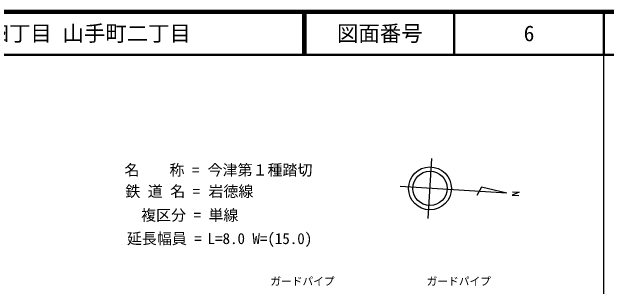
# Model space of a CAD drawing. Units: millimetres, scale not verified. Extents: x 40006 to 680102, y 20003 to 380057.
# Drawn here: x 440742 to 579587, y 316115 to 380057 of the extents above; entities that cross this region are included whole.
import ezdxf
from ezdxf.enums import TextEntityAlignment as Align

# ---------------------------------------------------------------- set-up
doc = ezdxf.new("R2010")
doc.units = ezdxf.units.MM
doc.header["$LTSCALE"] = 1000.15
for name, color, linetype, lineweight in [('M-BGD', 7, 'Continuous', 25), ('M-BMK-SRVR', 3, 'Continuous', 25), ('M-STR-HTXT', 7, 'Continuous', 13), ('M-TTL', 2, 'Continuous', 140), ('M-TTL-BAND', 7, 'Continuous', 25), ('M-TTL-LINE', 7, 'Continuous', 50)]:
    doc.layers.add(name, color=color, linetype=linetype, lineweight=lineweight)
doc.layers.add('M-TTL-TXT', color=7, linetype='Continuous')
doc.styles.add('ＭＳ ゴシック', font='')
doc.styles.get('ＭＳ ゴシック').set_extended_font_data('MS Gothic')

msp = doc.modelspace()

# ---------------------------------------------------------------- linework, layer by layer
at = {"layer": 'M-BMK-SRVR'}
for p, q in [((537999, 331906), (538865, 345881)), ((556400, 337780), (531444, 339326)), ((550473, 339149), (549351, 337215)), ((556400, 337780), (550473, 339149)), ((559267, 338040), (557672, 337336)), ((557726, 338135), (559267, 338040)), ((557672, 337336), (559219, 337248))]:
    msp.add_line(p, q, dxfattribs=at)
for radius in [5001, 4001]:
    msp.add_circle((538432, 338893), radius, dxfattribs=at)
at = {"layer": 'M-TTL'}
msp.add_line((680102, 380057), (40006, 380057), dxfattribs=at)
at = {"layer": 'M-TTL-BAND'}
msp.add_line((579087, 20003), (579087, 370056), dxfattribs=at)
at = {"layer": 'M-TTL-LINE'}
for p, q in [((508823, 380057), (508823, 370056)), ((509323, 380057), (509323, 370056)), ((544078, 380057), (544078, 370056)), ((579087, 380057), (579087, 370056)), ((40006, 370056), (680102, 370056))]:
    msp.add_line(p, q, dxfattribs=at)

# ---------------------------------------------------------------- texts
at = {"layer": 'M-BGD', "style": 'ＭＳ ゴシック'}
for s, p in [('名\u3000\u3000称 =', (467057, 341132)), ('今津第１種踏切', (486478, 341132)), ('鉄 道 名 =', (467244, 336154)), ('岩徳線', (486665, 336154)), ('\u3000複区分 =', (467430, 330602)), ('単線', (486665, 330602)), ('延長幅員 =', (467617, 325146)), ('L=8.0 W=(15.0)', (486478, 325146))]:
    msp.add_text(s, height=2566, dxfattribs=at).set_placement(p, align=Align.BOTTOM_LEFT)
at = {"layer": 'M-STR-HTXT', "style": 'ＭＳ ゴシック'}
for p in [(501133, 315757), (537657, 315757)]:
    msp.add_text('ガードパイプ', height=1833, dxfattribs=at).set_placement(p, align=Align.BOTTOM_LEFT)
at = {"layer": 'M-TTL-TXT', "style": 'ＭＳ ゴシック'}
msp.add_text('岩国市今津町四丁目 山手町二丁目', height=3666, dxfattribs=at).set_placement((405085, 375056), align=Align.MIDDLE_LEFT)
for s, p in [('図面番号', (526701, 375056)), ('6', (561581, 375056))]:
    msp.add_text(s, height=3666, dxfattribs=at).set_placement(p, align=Align.MIDDLE_CENTER)

doc.saveas('drawing.dxf')
